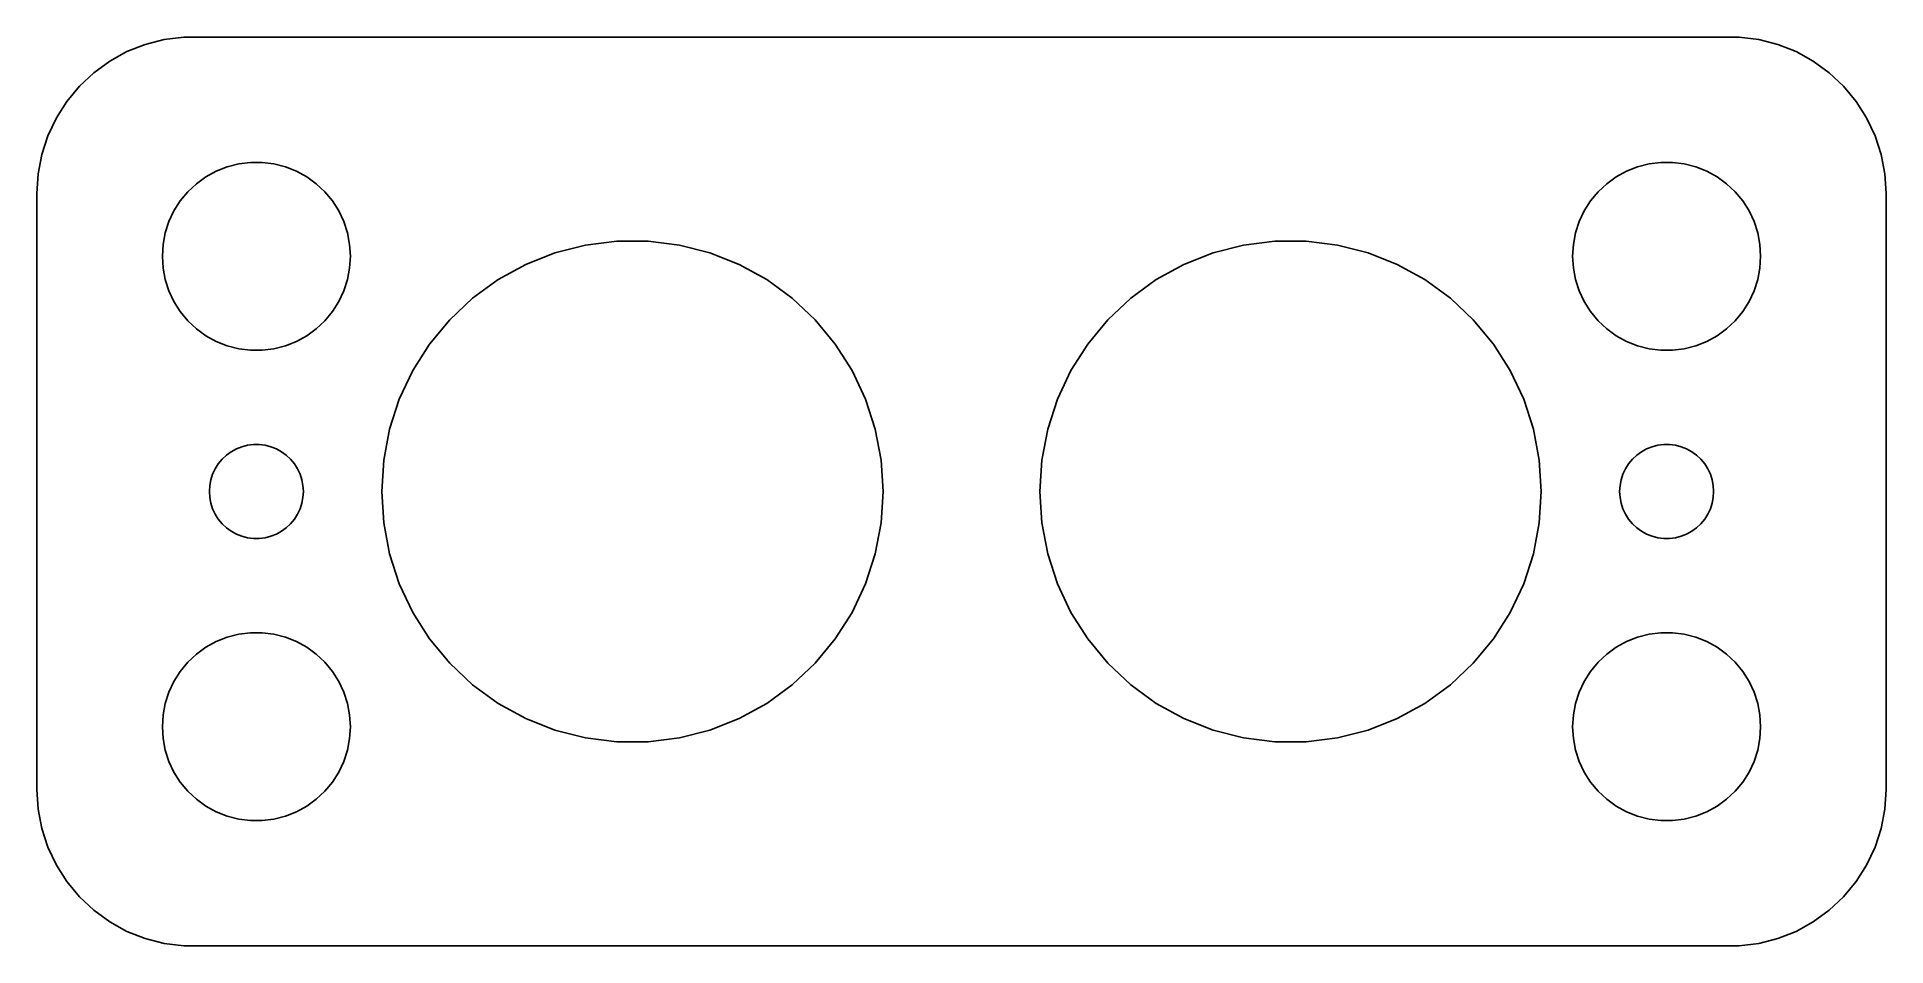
# Model space of a CAD drawing. Header units: metres. Extents: x -29.5 to 29.5, y 24.5 to 53.5.
import ezdxf

# ---------------------------------------------------------------- set-up
doc = ezdxf.new("R2010")
doc.units = ezdxf.units.M

msp = doc.modelspace()

# ---------------------------------------------------------------- linework, layer by layer
for p, q in [((-26.0451, 53.2553), (-26.6289, 53.0241)), ((-25.4369, 53.4114), (-26.0451, 53.2553)), ((-24.8139, 53.4901), (-25.4369, 53.4114)), ((24.8139, 53.4901), (-24.8139, 53.4901)), ((25.4369, 53.4114), (24.8139, 53.4901)), ((26.0451, 53.2553), (25.4369, 53.4114)), ((26.6289, 53.0241), (26.0451, 53.2553)), ((-27.1791, 52.7216), (-27.6871, 52.3526)), ((-26.6289, 53.0241), (-27.1791, 52.7216)), ((27.1791, 52.7216), (26.6289, 53.0241)), ((27.6871, 52.3526), (27.1791, 52.7216)), ((-28.1448, 51.9227), (-28.5451, 51.4389)), ((-27.6871, 52.3526), (-28.1448, 51.9227)), ((28.1448, 51.9227), (27.6871, 52.3526)), ((28.5451, 51.4389), (28.1448, 51.9227)), ((-28.5451, 51.4389), (-28.8815, 50.9088)), ((28.8815, 50.9088), (28.5451, 51.4389)), ((-28.8815, 50.9088), (-29.1489, 50.3406)), ((29.1489, 50.3406), (28.8815, 50.9088)), ((-29.1489, 50.3406), (-29.3429, 49.7434)), ((29.3429, 49.7434), (29.1489, 50.3406)), ((-29.3429, 49.7434), (-29.4606, 49.1267)), ((29.4606, 49.1267), (29.3429, 49.7434)), ((-29.4606, 49.1267), (-29.5, 48.5)), ((-24.4123, 48.8115), (-24.1075, 49.033)), ((-24.1075, 49.033), (-23.7773, 49.2145)), ((-23.7773, 49.2145), (-23.427, 49.3532)), ((-23.427, 49.3532), (-23.0621, 49.4469)), ((-23.0621, 49.4469), (-22.6884, 49.4941)), ((-22.6884, 49.4941), (-22.3116, 49.4941)), ((-22.3116, 49.4941), (-21.9379, 49.4469)), ((-21.9379, 49.4469), (-21.5729, 49.3532)), ((-21.5729, 49.3532), (-21.2227, 49.2145)), ((-21.2227, 49.2145), (-20.8925, 49.033)), ((-20.8925, 49.033), (-20.5877, 48.8115)), ((20.5877, 48.8115), (20.8925, 49.033)), ((20.8925, 49.033), (21.2227, 49.2145)), ((21.2227, 49.2145), (21.5729, 49.3532)), ((21.5729, 49.3532), (21.9379, 49.4469)), ((21.9379, 49.4469), (22.3116, 49.4941)), ((22.3116, 49.4941), (22.6884, 49.4941)), ((22.6884, 49.4941), (23.0621, 49.4469)), ((23.0621, 49.4469), (23.427, 49.3532)), ((23.427, 49.3532), (23.7773, 49.2145)), ((23.7773, 49.2145), (24.1075, 49.033)), ((24.1075, 49.033), (24.4123, 48.8115)), ((29.5, 48.5), (29.4606, 49.1267)), ((-29.5, 48.5), (-29.5, 29.5)), ((-24.927, 48.2634), (-24.6869, 48.5536)), ((-24.6869, 48.5536), (-24.4123, 48.8115)), ((-20.5877, 48.8115), (-20.3131, 48.5536)), ((-20.3131, 48.5536), (-20.0729, 48.2634)), ((20.0729, 48.2634), (20.3131, 48.5536)), ((20.3131, 48.5536), (20.5877, 48.8115)), ((24.4123, 48.8115), (24.6869, 48.5536)), ((24.6869, 48.5536), (24.927, 48.2634)), ((29.5, 29.5), (29.5, 48.5)), ((-25.2893, 47.6044), (-25.1289, 47.9453)), ((-25.1289, 47.9453), (-24.927, 48.2634)), ((-20.0729, 48.2634), (-19.8711, 47.9453)), ((-19.8711, 47.9453), (-19.7107, 47.6044)), ((19.7107, 47.6044), (19.8711, 47.9453)), ((19.8711, 47.9453), (20.0729, 48.2634)), ((24.927, 48.2634), (25.1289, 47.9453)), ((25.1289, 47.9453), (25.2893, 47.6044)), ((-25.4763, 46.876), (-25.4057, 47.2461)), ((-25.4057, 47.2461), (-25.2893, 47.6044)), ((-19.7107, 47.6044), (-19.5942, 47.2461)), ((-19.5942, 47.2461), (-19.5237, 46.876)), ((19.5237, 46.876), (19.5942, 47.2461)), ((19.5942, 47.2461), (19.7107, 47.6044)), ((25.2893, 47.6044), (25.4057, 47.2461)), ((25.4057, 47.2461), (25.4763, 46.876)), ((-25.5, 46.5), (-25.4763, 46.876)), ((-19.5237, 46.876), (-19.5, 46.5)), ((-12.9721, 46.6084), (-11.999, 46.8583)), ((-11.999, 46.8583), (-11.0023, 46.9842)), ((-11.0023, 46.9842), (-9.99767, 46.9842)), ((-9.99767, 46.9842), (-9.00095, 46.8583)), ((-9.00095, 46.8583), (-8.02786, 46.6084)), ((8.02786, 46.6084), (9.00095, 46.8583)), ((9.00095, 46.8583), (9.99767, 46.9842)), ((9.99767, 46.9842), (11.0023, 46.9842)), ((11.0023, 46.9842), (11.999, 46.8583)), ((11.999, 46.8583), (12.9721, 46.6084)), ((19.5, 46.5), (19.5237, 46.876)), ((25.4763, 46.876), (25.5, 46.5)), ((-25.4763, 46.124), (-25.5, 46.5)), ((-25.4057, 45.7539), (-25.4763, 46.124)), ((-19.5237, 46.124), (-19.5942, 45.7539)), ((-19.5, 46.5), (-19.5237, 46.124)), ((-14.7866, 45.7546), (-13.9062, 46.2386)), ((-13.9062, 46.2386), (-12.9721, 46.6084)), ((-8.02786, 46.6084), (-7.09377, 46.2386)), ((-7.09377, 46.2386), (-6.21338, 45.7546)), ((6.21338, 45.7546), (7.09377, 46.2386)), ((7.09377, 46.2386), (8.02786, 46.6084)), ((12.9721, 46.6084), (13.9062, 46.2386)), ((13.9062, 46.2386), (14.7866, 45.7546)), ((19.5237, 46.124), (19.5, 46.5)), ((19.5942, 45.7539), (19.5237, 46.124)), ((25.4763, 46.124), (25.4057, 45.7539)), ((25.5, 46.5), (25.4763, 46.124)), ((-25.2893, 45.3956), (-25.4057, 45.7539)), ((-19.5942, 45.7539), (-19.7107, 45.3956)), ((-15.5994, 45.1641), (-14.7866, 45.7546)), ((-6.21338, 45.7546), (-5.4006, 45.1641)), ((5.4006, 45.1641), (6.21338, 45.7546)), ((14.7866, 45.7546), (15.5994, 45.1641)), ((19.7107, 45.3956), (19.5942, 45.7539)), ((25.4057, 45.7539), (25.2893, 45.3956)), ((-25.1289, 45.0547), (-25.2893, 45.3956)), ((-24.927, 44.7366), (-25.1289, 45.0547)), ((-19.8711, 45.0547), (-20.0729, 44.7366)), ((-19.7107, 45.3956), (-19.8711, 45.0547)), ((-16.3317, 44.4764), (-15.5994, 45.1641)), ((-5.4006, 45.1641), (-4.66824, 44.4764)), ((4.66824, 44.4764), (5.4006, 45.1641)), ((15.5994, 45.1641), (16.3317, 44.4764)), ((19.8711, 45.0547), (19.7107, 45.3956)), ((20.0729, 44.7366), (19.8711, 45.0547)), ((25.1289, 45.0547), (24.927, 44.7366)), ((25.2893, 45.3956), (25.1289, 45.0547)), ((-24.6869, 44.4464), (-24.927, 44.7366)), ((-24.4123, 44.1884), (-24.6869, 44.4464)), ((-20.3131, 44.4464), (-20.5877, 44.1884)), ((-20.0729, 44.7366), (-20.3131, 44.4464)), ((-16.9721, 43.7023), (-16.3317, 44.4764)), ((-4.66824, 44.4764), (-4.02786, 43.7023)), ((4.02786, 43.7023), (4.66824, 44.4764)), ((16.3317, 44.4764), (16.9721, 43.7023)), ((20.3131, 44.4464), (20.0729, 44.7366)), ((20.5877, 44.1884), (20.3131, 44.4464)), ((24.6869, 44.4464), (24.4123, 44.1884)), ((24.927, 44.7366), (24.6869, 44.4464)), ((-24.1075, 43.967), (-24.4123, 44.1884)), ((-23.7773, 43.7855), (-24.1075, 43.967)), ((-23.427, 43.6468), (-23.7773, 43.7855)), ((-21.2227, 43.7855), (-21.5729, 43.6468)), ((-20.8925, 43.967), (-21.2227, 43.7855)), ((-20.5877, 44.1884), (-20.8925, 43.967)), ((-17.5105, 42.854), (-16.9721, 43.7023)), ((-4.02786, 43.7023), (-3.48953, 42.854)), ((3.48953, 42.854), (4.02786, 43.7023)), ((16.9721, 43.7023), (17.5105, 42.854)), ((20.8925, 43.967), (20.5877, 44.1884)), ((21.2227, 43.7855), (20.8925, 43.967)), ((21.5729, 43.6468), (21.2227, 43.7855)), ((23.7773, 43.7855), (23.427, 43.6468)), ((24.1075, 43.967), (23.7773, 43.7855)), ((24.4123, 44.1884), (24.1075, 43.967)), ((-23.0621, 43.5531), (-23.427, 43.6468)), ((-22.6884, 43.5059), (-23.0621, 43.5531)), ((-22.3116, 43.5059), (-22.6884, 43.5059)), ((-21.9379, 43.5531), (-22.3116, 43.5059)), ((-21.5729, 43.6468), (-21.9379, 43.5531)), ((21.9379, 43.5531), (21.5729, 43.6468)), ((22.3116, 43.5059), (21.9379, 43.5531)), ((22.6884, 43.5059), (22.3116, 43.5059)), ((23.0621, 43.5531), (22.6884, 43.5059)), ((23.427, 43.6468), (23.0621, 43.5531)), ((-17.9382, 41.945), (-17.5105, 42.854)), ((-3.48953, 42.854), (-3.06178, 41.945)), ((3.06178, 41.945), (3.48953, 42.854)), ((17.5105, 42.854), (17.9382, 41.945)), ((-18.2487, 40.9895), (-17.9382, 41.945)), ((-3.06178, 41.945), (-2.75133, 40.9895)), ((2.75133, 40.9895), (3.06178, 41.945)), ((17.9382, 41.945), (18.2487, 40.9895)), ((-18.4369, 40.0027), (-18.2487, 40.9895)), ((-2.75133, 40.9895), (-2.56308, 40.0027)), ((2.56308, 40.0027), (2.75133, 40.9895)), ((18.2487, 40.9895), (18.4369, 40.0027)), ((-23.5934, 40.0268), (-23.4561, 40.1558)), ((-23.4561, 40.1558), (-23.3037, 40.2665)), ((-23.3037, 40.2665), (-23.1387, 40.3572)), ((-23.1387, 40.3572), (-22.9635, 40.4266)), ((-22.9635, 40.4266), (-22.7811, 40.4734)), ((-22.7811, 40.4734), (-22.5942, 40.497)), ((-22.5942, 40.497), (-22.4058, 40.497)), ((-22.4058, 40.497), (-22.2189, 40.4734)), ((-22.2189, 40.4734), (-22.0365, 40.4266)), ((-22.0365, 40.4266), (-21.8613, 40.3572)), ((-21.8613, 40.3572), (-21.6963, 40.2665)), ((-21.6963, 40.2665), (-21.5439, 40.1558)), ((-21.5439, 40.1558), (-21.4065, 40.0268)), ((21.4065, 40.0268), (21.5439, 40.1558)), ((21.5439, 40.1558), (21.6963, 40.2665)), ((21.6963, 40.2665), (21.8613, 40.3572)), ((21.8613, 40.3572), (22.0365, 40.4266)), ((22.0365, 40.4266), (22.2189, 40.4734)), ((22.2189, 40.4734), (22.4058, 40.497)), ((22.4058, 40.497), (22.5942, 40.497)), ((22.5942, 40.497), (22.7811, 40.4734)), ((22.7811, 40.4734), (22.9635, 40.4266)), ((22.9635, 40.4266), (23.1387, 40.3572)), ((23.1387, 40.3572), (23.3037, 40.2665)), ((23.3037, 40.2665), (23.4561, 40.1558)), ((23.4561, 40.1558), (23.5934, 40.0268)), ((-23.9529, 39.373), (-23.8947, 39.5522)), ((-23.8947, 39.5522), (-23.8145, 39.7226)), ((-23.8145, 39.7226), (-23.7135, 39.8817)), ((-23.7135, 39.8817), (-23.5934, 40.0268)), ((-21.4065, 40.0268), (-21.2865, 39.8817)), ((-21.2865, 39.8817), (-21.1855, 39.7226)), ((-21.1855, 39.7226), (-21.1053, 39.5522)), ((-21.1053, 39.5522), (-21.0471, 39.373)), ((-18.5, 39), (-18.4369, 40.0027)), ((-2.56308, 40.0027), (-2.5, 39)), ((2.5, 39), (2.56308, 40.0027)), ((18.4369, 40.0027), (18.5, 39)), ((21.0471, 39.373), (21.1053, 39.5522)), ((21.1053, 39.5522), (21.1855, 39.7226)), ((21.1855, 39.7226), (21.2865, 39.8817)), ((21.2865, 39.8817), (21.4065, 40.0268)), ((23.5934, 40.0268), (23.7135, 39.8817)), ((23.7135, 39.8817), (23.8145, 39.7226)), ((23.8145, 39.7226), (23.8947, 39.5522)), ((23.8947, 39.5522), (23.9529, 39.373)), ((-24, 39), (-23.9882, 39.188)), ((-23.9882, 38.812), (-24, 39)), ((-23.9882, 39.188), (-23.9529, 39.373)), ((-21.0471, 39.373), (-21.0118, 39.188)), ((-21.0118, 39.188), (-21, 39)), ((-21, 39), (-21.0118, 38.812)), ((-18.4369, 37.9973), (-18.5, 39)), ((-2.5, 39), (-2.56308, 37.9973)), ((2.56308, 37.9973), (2.5, 39)), ((18.5, 39), (18.4369, 37.9973)), ((21, 39), (21.0118, 39.188)), ((21.0118, 38.812), (21, 39)), ((21.0118, 39.188), (21.0471, 39.373)), ((23.9529, 39.373), (23.9882, 39.188)), ((23.9882, 39.188), (24, 39)), ((24, 39), (23.9882, 38.812)), ((-23.9529, 38.627), (-23.9882, 38.812)), ((-23.8947, 38.4478), (-23.9529, 38.627)), ((-23.8145, 38.2774), (-23.8947, 38.4478)), ((-21.1053, 38.4478), (-21.1855, 38.2774)), ((-21.0471, 38.627), (-21.1053, 38.4478)), ((-21.0118, 38.812), (-21.0471, 38.627)), ((21.0471, 38.627), (21.0118, 38.812)), ((21.1053, 38.4478), (21.0471, 38.627)), ((21.1855, 38.2774), (21.1053, 38.4478)), ((23.8947, 38.4478), (23.8145, 38.2774)), ((23.9529, 38.627), (23.8947, 38.4478)), ((23.9882, 38.812), (23.9529, 38.627)), ((-23.7135, 38.1183), (-23.8145, 38.2774)), ((-23.5934, 37.9732), (-23.7135, 38.1183)), ((-23.4561, 37.8442), (-23.5934, 37.9732)), ((-23.3037, 37.7335), (-23.4561, 37.8442)), ((-21.5439, 37.8442), (-21.6963, 37.7335)), ((-21.4065, 37.9732), (-21.5439, 37.8442)), ((-21.2865, 38.1183), (-21.4065, 37.9732)), ((-21.1855, 38.2774), (-21.2865, 38.1183)), ((-18.2487, 37.0105), (-18.4369, 37.9973)), ((-2.56308, 37.9973), (-2.75133, 37.0105)), ((2.75133, 37.0105), (2.56308, 37.9973)), ((18.4369, 37.9973), (18.2487, 37.0105)), ((21.2865, 38.1183), (21.1855, 38.2774)), ((21.4065, 37.9732), (21.2865, 38.1183)), ((21.5439, 37.8442), (21.4065, 37.9732)), ((21.6963, 37.7335), (21.5439, 37.8442)), ((23.4561, 37.8442), (23.3037, 37.7335)), ((23.5934, 37.9732), (23.4561, 37.8442)), ((23.7135, 38.1183), (23.5934, 37.9732)), ((23.8145, 38.2774), (23.7135, 38.1183)), ((-23.1387, 37.6428), (-23.3037, 37.7335)), ((-22.9635, 37.5734), (-23.1387, 37.6428)), ((-22.7811, 37.5266), (-22.9635, 37.5734)), ((-22.5942, 37.503), (-22.7811, 37.5266)), ((-22.4058, 37.503), (-22.5942, 37.503)), ((-22.2189, 37.5266), (-22.4058, 37.503)), ((-22.0365, 37.5734), (-22.2189, 37.5266)), ((-21.8613, 37.6428), (-22.0365, 37.5734)), ((-21.6963, 37.7335), (-21.8613, 37.6428)), ((21.8613, 37.6428), (21.6963, 37.7335)), ((22.0365, 37.5734), (21.8613, 37.6428)), ((22.2189, 37.5266), (22.0365, 37.5734)), ((22.4058, 37.503), (22.2189, 37.5266)), ((22.5942, 37.503), (22.4058, 37.503)), ((22.7811, 37.5266), (22.5942, 37.503)), ((22.9635, 37.5734), (22.7811, 37.5266)), ((23.1387, 37.6428), (22.9635, 37.5734)), ((23.3037, 37.7335), (23.1387, 37.6428)), ((-17.9382, 36.055), (-18.2487, 37.0105)), ((-2.75133, 37.0105), (-3.06178, 36.055)), ((3.06178, 36.055), (2.75133, 37.0105)), ((18.2487, 37.0105), (17.9382, 36.055)), ((-17.5105, 35.146), (-17.9382, 36.055)), ((-3.06178, 36.055), (-3.48953, 35.146)), ((3.48953, 35.146), (3.06178, 36.055)), ((17.9382, 36.055), (17.5105, 35.146)), ((-16.9721, 34.2977), (-17.5105, 35.146)), ((-3.48953, 35.146), (-4.02786, 34.2977)), ((4.02786, 34.2977), (3.48953, 35.146)), ((17.5105, 35.146), (16.9721, 34.2977)), ((-23.7773, 34.2145), (-23.427, 34.3532)), ((-23.427, 34.3532), (-23.0621, 34.4469)), ((-23.0621, 34.4469), (-22.6884, 34.4941)), ((-22.6884, 34.4941), (-22.3116, 34.4941)), ((-22.3116, 34.4941), (-21.9379, 34.4469)), ((-21.9379, 34.4469), (-21.5729, 34.3532)), ((-21.5729, 34.3532), (-21.2227, 34.2145)), ((-16.3317, 33.5236), (-16.9721, 34.2977)), ((-4.02786, 34.2977), (-4.66824, 33.5236)), ((4.66824, 33.5236), (4.02786, 34.2977)), ((16.9721, 34.2977), (16.3317, 33.5236)), ((21.2227, 34.2145), (21.5729, 34.3532)), ((21.5729, 34.3532), (21.9379, 34.4469)), ((21.9379, 34.4469), (22.3116, 34.4941)), ((22.3116, 34.4941), (22.6884, 34.4941)), ((22.6884, 34.4941), (23.0621, 34.4469)), ((23.0621, 34.4469), (23.427, 34.3532)), ((23.427, 34.3532), (23.7773, 34.2145)), ((-24.6869, 33.5536), (-24.4123, 33.8116)), ((-24.4123, 33.8116), (-24.1075, 34.033)), ((-24.1075, 34.033), (-23.7773, 34.2145)), ((-21.2227, 34.2145), (-20.8925, 34.033)), ((-20.8925, 34.033), (-20.5877, 33.8116)), ((-20.5877, 33.8116), (-20.3131, 33.5536)), ((20.3131, 33.5536), (20.5877, 33.8116)), ((20.5877, 33.8116), (20.8925, 34.033)), ((20.8925, 34.033), (21.2227, 34.2145)), ((23.7773, 34.2145), (24.1075, 34.033)), ((24.1075, 34.033), (24.4123, 33.8116)), ((24.4123, 33.8116), (24.6869, 33.5536)), ((-25.1289, 32.9453), (-24.927, 33.2634)), ((-24.927, 33.2634), (-24.6869, 33.5536)), ((-20.3131, 33.5536), (-20.0729, 33.2634)), ((-20.0729, 33.2634), (-19.8711, 32.9453)), ((-15.5994, 32.8359), (-16.3317, 33.5236)), ((-4.66824, 33.5236), (-5.4006, 32.8359)), ((5.4006, 32.8359), (4.66824, 33.5236)), ((16.3317, 33.5236), (15.5994, 32.8359)), ((19.8711, 32.9453), (20.0729, 33.2634)), ((20.0729, 33.2634), (20.3131, 33.5536)), ((24.6869, 33.5536), (24.927, 33.2634)), ((24.927, 33.2634), (25.1289, 32.9453)), ((-25.4057, 32.2461), (-25.2893, 32.6044)), ((-25.2893, 32.6044), (-25.1289, 32.9453)), ((-19.8711, 32.9453), (-19.7107, 32.6044)), ((-19.7107, 32.6044), (-19.5942, 32.2461)), ((-14.7866, 32.2454), (-15.5994, 32.8359)), ((-5.4006, 32.8359), (-6.21338, 32.2454)), ((6.21338, 32.2454), (5.4006, 32.8359)), ((15.5994, 32.8359), (14.7866, 32.2454)), ((19.5942, 32.2461), (19.7107, 32.6044)), ((19.7107, 32.6044), (19.8711, 32.9453)), ((25.1289, 32.9453), (25.2893, 32.6044)), ((25.2893, 32.6044), (25.4057, 32.2461)), ((-25.5, 31.5), (-25.4763, 31.876)), ((-25.4763, 31.876), (-25.4057, 32.2461)), ((-19.5942, 32.2461), (-19.5237, 31.876)), ((-19.5237, 31.876), (-19.5, 31.5)), ((-13.9062, 31.7614), (-14.7866, 32.2454)), ((-6.21338, 32.2454), (-7.09377, 31.7614)), ((7.09377, 31.7614), (6.21338, 32.2454)), ((14.7866, 32.2454), (13.9062, 31.7614)), ((19.5, 31.5), (19.5237, 31.876)), ((19.5237, 31.876), (19.5942, 32.2461)), ((25.4057, 32.2461), (25.4763, 31.876)), ((25.4763, 31.876), (25.5, 31.5)), ((-25.4763, 31.124), (-25.5, 31.5)), ((-19.5, 31.5), (-19.5237, 31.124)), ((-12.9721, 31.3916), (-13.9062, 31.7614)), ((-11.999, 31.1417), (-12.9721, 31.3916)), ((-8.02786, 31.3916), (-9.00095, 31.1417)), ((-7.09377, 31.7614), (-8.02786, 31.3916)), ((8.02786, 31.3916), (7.09377, 31.7614)), ((9.00095, 31.1417), (8.02786, 31.3916)), ((12.9721, 31.3916), (11.999, 31.1417)), ((13.9062, 31.7614), (12.9721, 31.3916)), ((19.5237, 31.124), (19.5, 31.5)), ((25.5, 31.5), (25.4763, 31.124)), ((-25.4057, 30.7539), (-25.4763, 31.124)), ((-25.2893, 30.3956), (-25.4057, 30.7539)), ((-19.5942, 30.7539), (-19.7107, 30.3956)), ((-19.5237, 31.124), (-19.5942, 30.7539)), ((-11.0023, 31.0158), (-11.999, 31.1417)), ((-9.99767, 31.0158), (-11.0023, 31.0158)), ((-9.00095, 31.1417), (-9.99767, 31.0158)), ((9.99767, 31.0158), (9.00095, 31.1417)), ((11.0023, 31.0158), (9.99767, 31.0158)), ((11.999, 31.1417), (11.0023, 31.0158)), ((19.5942, 30.7539), (19.5237, 31.124)), ((19.7107, 30.3956), (19.5942, 30.7539)), ((25.4057, 30.7539), (25.2893, 30.3956)), ((25.4763, 31.124), (25.4057, 30.7539)), ((-25.1289, 30.0547), (-25.2893, 30.3956)), ((-19.7107, 30.3956), (-19.8711, 30.0547)), ((19.8711, 30.0547), (19.7107, 30.3956)), ((25.2893, 30.3956), (25.1289, 30.0547)), ((-29.5, 29.5), (-29.4606, 28.8733)), ((-24.927, 29.7366), (-25.1289, 30.0547)), ((-24.6869, 29.4464), (-24.927, 29.7366)), ((-20.0729, 29.7366), (-20.3131, 29.4464)), ((-19.8711, 30.0547), (-20.0729, 29.7366)), ((20.0729, 29.7366), (19.8711, 30.0547)), ((20.3131, 29.4464), (20.0729, 29.7366)), ((24.927, 29.7366), (24.6869, 29.4464)), ((25.1289, 30.0547), (24.927, 29.7366)), ((29.4606, 28.8733), (29.5, 29.5)), ((-24.4123, 29.1885), (-24.6869, 29.4464)), ((-24.1075, 28.967), (-24.4123, 29.1885)), ((-23.7773, 28.7855), (-24.1075, 28.967)), ((-20.8925, 28.967), (-21.2227, 28.7855)), ((-20.5877, 29.1885), (-20.8925, 28.967)), ((-20.3131, 29.4464), (-20.5877, 29.1885)), ((20.5877, 29.1885), (20.3131, 29.4464)), ((20.8925, 28.967), (20.5877, 29.1885)), ((21.2227, 28.7855), (20.8925, 28.967)), ((24.1075, 28.967), (23.7773, 28.7855)), ((24.4123, 29.1885), (24.1075, 28.967)), ((24.6869, 29.4464), (24.4123, 29.1885)), ((-29.4606, 28.8733), (-29.3429, 28.2566)), ((-23.427, 28.6468), (-23.7773, 28.7855)), ((-23.0621, 28.5531), (-23.427, 28.6468)), ((-22.6884, 28.5059), (-23.0621, 28.5531)), ((-22.3116, 28.5059), (-22.6884, 28.5059)), ((-21.9379, 28.5531), (-22.3116, 28.5059)), ((-21.5729, 28.6468), (-21.9379, 28.5531)), ((-21.2227, 28.7855), (-21.5729, 28.6468)), ((21.5729, 28.6468), (21.2227, 28.7855)), ((21.9379, 28.5531), (21.5729, 28.6468)), ((22.3116, 28.5059), (21.9379, 28.5531)), ((22.6884, 28.5059), (22.3116, 28.5059)), ((23.0621, 28.5531), (22.6884, 28.5059)), ((23.427, 28.6468), (23.0621, 28.5531)), ((23.7773, 28.7855), (23.427, 28.6468)), ((29.3429, 28.2566), (29.4606, 28.8733)), ((-29.3429, 28.2566), (-29.1489, 27.6594)), ((29.1489, 27.6594), (29.3429, 28.2566)), ((-29.1489, 27.6594), (-28.8815, 27.0912)), ((28.8815, 27.0912), (29.1489, 27.6594)), ((-28.8815, 27.0912), (-28.5451, 26.5611)), ((-28.5451, 26.5611), (-28.1448, 26.0773)), ((28.1448, 26.0773), (28.5451, 26.5611)), ((28.5451, 26.5611), (28.8815, 27.0912)), ((-28.1448, 26.0773), (-27.6871, 25.6474)), ((27.6871, 25.6474), (28.1448, 26.0773)), ((-27.6871, 25.6474), (-27.1791, 25.2784)), ((27.1791, 25.2784), (27.6871, 25.6474)), ((-27.1791, 25.2784), (-26.6289, 24.9759)), ((-26.6289, 24.9759), (-26.0451, 24.7447)), ((26.0451, 24.7447), (26.6289, 24.9759)), ((26.6289, 24.9759), (27.1791, 25.2784)), ((-26.0451, 24.7447), (-25.4369, 24.5886)), ((-25.4369, 24.5886), (-24.8139, 24.5099)), ((-24.8139, 24.5099), (24.8139, 24.5099)), ((24.8139, 24.5099), (25.4369, 24.5886)), ((25.4369, 24.5886), (26.0451, 24.7447))]:
    msp.add_line(p, q)

doc.saveas('drawing.dxf')
